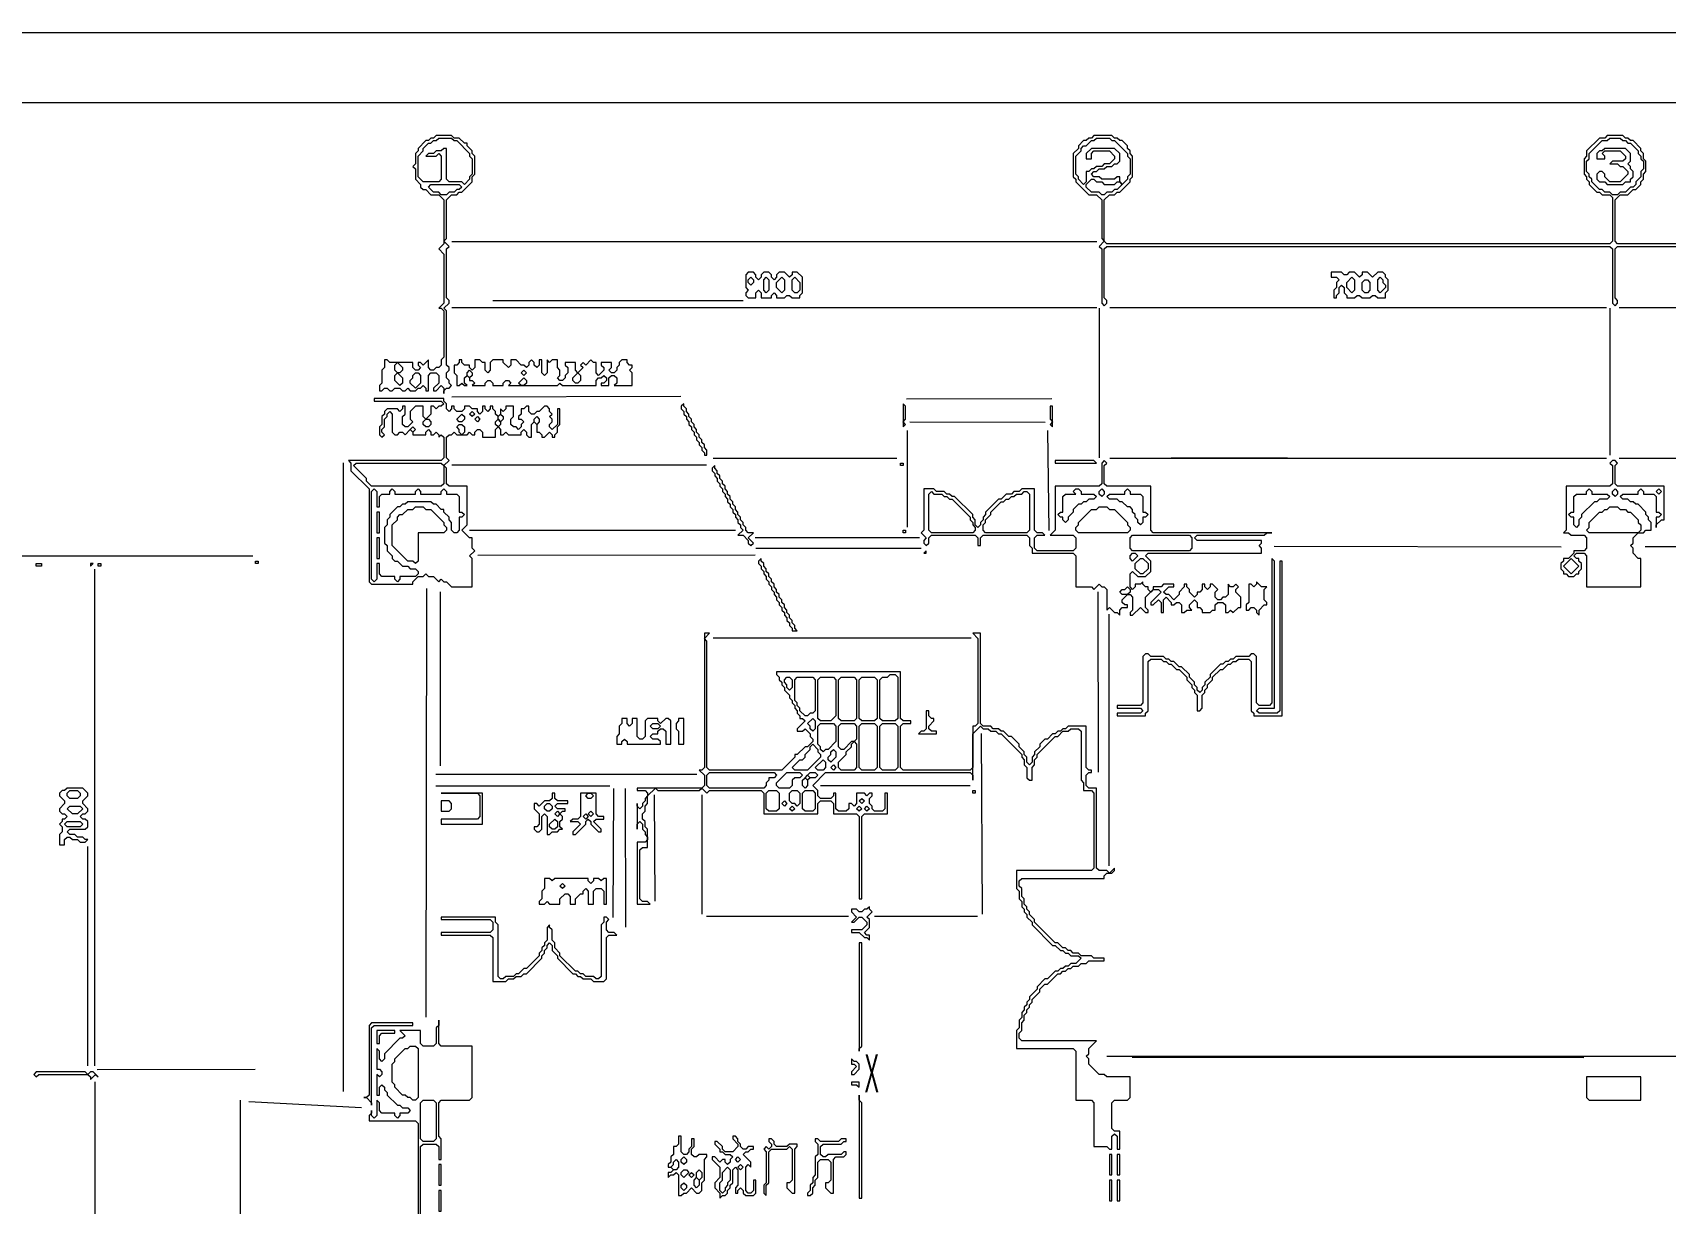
# Model space of a CAD drawing. Extents: x 67 to 3049, y 50 to 1736.
# Drawn here: x 456 to 1088, y 1282 to 1736 of the extents above; entities that cross this region are included whole.
import ezdxf

# ---------------------------------------------------------------- set-up
doc = ezdxf.new("R2010")
doc.units = 0
for name, color, linetype, lineweight in [('OCR_TEXT', 6, 'Continuous', 0), ('TEXT_FALLBACK_OUTLINE', 2, 'Continuous', 0), ('TRACE_CURVE', 6, 'Continuous', 0), ('TRACE_STRAIGHT', 5, 'Continuous', 0), ('TRACE_TEXT_SYMBOL', 6, 'Continuous', 0)]:
    doc.layers.add(name, color=color, linetype=linetype, lineweight=lineweight)
doc.styles.add('wqy-unicode', font='wqy-unicode.lff')

msp = doc.modelspace()

# ---------------------------------------------------------------- linework, layer by layer
at = {"layer": 'TEXT_FALLBACK_OUTLINE', "color": 2}
for points in [[(733, 1643), (732, 1642), (732, 1637), (733, 1636), (732, 1635), (732, 1634), (733, 1633), (736, 1633), (736, 1635), (737, 1636), (738, 1635), (738, 1633), (742, 1633), (742, 1634), (743, 1635), (744, 1634), (744, 1633), (747, 1633), (748, 1634), (749, 1634), (750, 1633), (753, 1633), (753, 1634), (754, 1635), (754, 1641), (752, 1643), (750, 1643), (750, 1642), (749, 1641), (747, 1643), (745, 1643), (744, 1642), (744, 1641), (743, 1640), (742, 1641), (742, 1642), (741, 1643), (739, 1643), (738, 1642), (738, 1641), (737, 1640), (736, 1641), (736, 1642), (735, 1643)], [(733, 1640), (734, 1641), (735, 1640), (735, 1639), (734, 1638), (733, 1639)], [(739, 1640), (740, 1641), (741, 1640), (741, 1636), (740, 1635), (739, 1636)], [(746, 1641), (747, 1640), (747, 1636), (746, 1635), (744, 1637), (744, 1639)], [(750, 1640), (751, 1641), (753, 1639), (753, 1636), (752, 1635), (751, 1635), (750, 1636)], [(959, 1643), (959, 1641), (961, 1641), (962, 1640), (961, 1639), (961, 1637), (960, 1636), (960, 1633), (961, 1633), (961, 1634), (962, 1635), (962, 1637), (963, 1638), (964, 1637), (964, 1635), (965, 1634), (965, 1633), (968, 1633), (969, 1634), (970, 1634), (971, 1633), (974, 1633), (975, 1634), (976, 1634), (977, 1633), (980, 1633), (980, 1635), (981, 1636), (981, 1640), (980, 1641), (980, 1642), (979, 1643), (977, 1643), (975, 1641), (973, 1643), (971, 1643), (971, 1642), (970, 1641), (968, 1643), (966, 1643), (965, 1642), (964, 1642), (963, 1643)], [(967, 1641), (968, 1640), (968, 1636), (967, 1635), (965, 1637), (965, 1639)], [(971, 1639), (972, 1640), (973, 1640), (974, 1639), (974, 1636), (973, 1635), (972, 1635), (971, 1636)], [(977, 1640), (978, 1641), (979, 1640), (979, 1639), (980, 1638), (980, 1637), (978, 1635), (977, 1636)], [(624, 1604), (625, 1605), (626, 1604), (626, 1603), (625, 1602), (624, 1603)], [(646, 1602), (647, 1601), (647, 1600), (646, 1599), (645, 1599), (644, 1600)], [(645, 1604), (646, 1605), (647, 1604), (646, 1603)], [(667, 1604), (668, 1603), (668, 1601), (667, 1600), (666, 1600), (665, 1601), (665, 1602)], [(930, 1523), (930, 1522), (929, 1521), (928, 1522), (927, 1522), (927, 1515), (926, 1514), (926, 1512), (927, 1512), (928, 1513), (929, 1513), (930, 1512), (930, 1511), (931, 1510), (931, 1512), (933, 1514), (934, 1514), (934, 1515), (933, 1516), (933, 1520), (934, 1521), (932, 1521)], [(684, 1470), (684, 1468), (683, 1467), (683, 1464), (682, 1463), (682, 1460), (684, 1460), (684, 1461), (685, 1462), (686, 1461), (686, 1460), (699, 1460), (699, 1461), (698, 1462), (696, 1462), (695, 1463), (696, 1464), (698, 1464), (698, 1465), (699, 1466), (700, 1466), (701, 1465), (701, 1460), (703, 1460), (703, 1469), (702, 1470), (701, 1470), (699, 1468), (698, 1469), (698, 1470), (694, 1470), (693, 1469), (693, 1463), (692, 1462), (691, 1462), (690, 1463), (690, 1470), (688, 1470), (688, 1468), (687, 1467), (686, 1468), (686, 1470)], [(706, 1470), (706, 1469), (705, 1468), (705, 1466), (706, 1465), (706, 1460), (708, 1460), (708, 1470)], [(695, 1467), (696, 1468), (698, 1468), (699, 1467), (698, 1466), (696, 1466)], [(469, 1443), (468, 1442), (467, 1442), (466, 1441), (466, 1440), (468, 1438), (468, 1437), (466, 1435), (466, 1434), (467, 1433), (468, 1433), (469, 1432), (468, 1431), (467, 1431), (467, 1430), (466, 1429), (467, 1428), (467, 1426), (466, 1425), (466, 1421), (468, 1421), (468, 1423), (469, 1424), (470, 1424), (471, 1423), (473, 1423), (474, 1422), (476, 1422), (477, 1423), (476, 1423), (475, 1424), (473, 1424), (472, 1425), (470, 1425), (469, 1426), (470, 1427), (476, 1427), (477, 1428), (477, 1430), (476, 1431), (475, 1431), (474, 1432), (475, 1433), (476, 1433), (477, 1434), (477, 1435), (475, 1437), (475, 1438), (477, 1440), (477, 1441), (475, 1443)], [(469, 1441), (470, 1442), (473, 1442), (474, 1441), (474, 1440), (473, 1439), (470, 1439), (469, 1440)], [(657, 1441), (657, 1439), (656, 1438), (654, 1438), (652, 1436), (651, 1437), (650, 1437), (650, 1435), (652, 1433), (652, 1429), (651, 1428), (650, 1428), (650, 1427), (651, 1426), (652, 1426), (653, 1427), (653, 1432), (654, 1433), (655, 1432), (655, 1425), (656, 1425), (657, 1426), (659, 1426), (660, 1427), (661, 1427), (660, 1428), (660, 1430), (661, 1431), (661, 1432), (660, 1433), (661, 1434), (662, 1434), (662, 1435), (659, 1435), (658, 1436), (659, 1437), (663, 1437), (663, 1438), (659, 1438), (658, 1439), (658, 1441)], [(654, 1436), (655, 1437), (656, 1437), (657, 1436), (657, 1435), (656, 1434), (655, 1434), (654, 1435)], [(668, 1441), (668, 1432), (667, 1431), (665, 1431), (664, 1430), (667, 1430), (668, 1429), (665, 1426), (665, 1425), (666, 1425), (670, 1429), (670, 1430), (671, 1431), (672, 1430), (672, 1429), (675, 1426), (676, 1426), (676, 1427), (673, 1430), (674, 1431), (677, 1431), (677, 1432), (675, 1432), (674, 1433), (674, 1441)], [(670, 1440), (671, 1441), (672, 1441), (673, 1440), (672, 1439), (671, 1439)], [(469, 1435), (470, 1436), (474, 1436), (475, 1435), (473, 1433), (471, 1433)], [(658, 1431), (659, 1430), (659, 1428), (658, 1427), (657, 1427), (656, 1428), (656, 1429)], [(658, 1433), (659, 1434), (660, 1433), (659, 1432)], [(669, 1432), (670, 1433), (671, 1432), (670, 1431)], [(671, 1433), (672, 1434), (673, 1433), (672, 1432)], [(468, 1429), (469, 1430), (474, 1430), (475, 1429), (474, 1428), (469, 1428)], [(654, 1408), (654, 1404), (653, 1403), (653, 1400), (652, 1399), (652, 1398), (654, 1398), (655, 1399), (656, 1398), (660, 1398), (660, 1400), (662, 1402), (663, 1402), (664, 1401), (664, 1398), (666, 1398), (666, 1400), (668, 1402), (669, 1402), (669, 1403), (670, 1404), (671, 1403), (671, 1398), (673, 1398), (673, 1403), (674, 1404), (676, 1404), (677, 1403), (677, 1398), (678, 1398), (678, 1408), (677, 1408), (676, 1407), (675, 1408), (673, 1408), (673, 1407), (672, 1406), (671, 1407), (671, 1408), (658, 1408), (657, 1407), (656, 1408)], [(660, 1405), (661, 1406), (662, 1405), (661, 1404)], [(776, 1324), (776, 1284), (777, 1284), (777, 1321), (776, 1322)], [(706, 1308), (706, 1305), (705, 1304), (704, 1304), (704, 1301), (703, 1300), (703, 1298), (702, 1297), (702, 1296), (703, 1296), (704, 1295), (703, 1294), (702, 1294), (702, 1292), (703, 1293), (704, 1293), (705, 1294), (706, 1293), (706, 1285), (707, 1285), (708, 1286), (709, 1286), (711, 1288), (713, 1286), (714, 1286), (715, 1287), (715, 1290), (716, 1291), (716, 1299), (717, 1300), (717, 1301), (714, 1301), (713, 1300), (712, 1300), (711, 1301), (711, 1303), (712, 1304), (712, 1307), (711, 1307), (711, 1304), (710, 1303), (710, 1302), (709, 1301), (708, 1301), (707, 1302), (707, 1308)], [(741, 1307), (741, 1306), (742, 1305), (742, 1304), (741, 1303), (740, 1304), (739, 1303), (740, 1302), (740, 1290), (739, 1289), (739, 1286), (740, 1285), (740, 1289), (741, 1290), (741, 1302), (742, 1303), (748, 1303), (749, 1304), (750, 1303), (750, 1291), (749, 1290), (748, 1290), (748, 1288), (750, 1286), (751, 1286), (751, 1303), (752, 1304), (752, 1305), (749, 1305), (748, 1304), (744, 1304), (743, 1305), (743, 1306), (742, 1307)], [(759, 1307), (759, 1306), (760, 1305), (760, 1301), (759, 1300), (759, 1293), (758, 1292), (758, 1290), (757, 1289), (757, 1287), (756, 1286), (756, 1285), (757, 1285), (758, 1286), (758, 1288), (759, 1289), (759, 1291), (760, 1292), (760, 1298), (761, 1299), (764, 1299), (765, 1298), (765, 1291), (764, 1290), (763, 1290), (763, 1288), (765, 1286), (766, 1286), (766, 1299), (767, 1300), (770, 1300), (771, 1301), (771, 1302), (770, 1302), (769, 1301), (764, 1301), (763, 1300), (762, 1300), (761, 1301), (761, 1304), (762, 1305), (769, 1305), (770, 1306), (771, 1306), (771, 1307), (769, 1307), (768, 1306), (761, 1306), (760, 1307)], [(704, 1298), (705, 1299), (706, 1298), (706, 1296), (705, 1295), (704, 1295), (703, 1296), (704, 1297)], [(707, 1299), (708, 1300), (709, 1299), (709, 1298), (708, 1297), (707, 1298)], [(728, 1299), (729, 1300), (730, 1299), (729, 1298)], [(707, 1294), (708, 1295), (709, 1295), (710, 1294), (708, 1292), (707, 1293)], [(710, 1293), (711, 1294), (712, 1293), (711, 1292)], [(712, 1291), (713, 1292), (714, 1291), (714, 1289), (713, 1288), (712, 1289)], [(713, 1294), (714, 1295), (715, 1294), (715, 1292), (714, 1291), (713, 1292)], [(725, 1296), (726, 1295), (726, 1291), (725, 1290), (725, 1289), (724, 1288), (724, 1287), (723, 1286), (722, 1287), (722, 1290), (723, 1291), (723, 1294)], [(729, 1296), (730, 1297), (731, 1296), (730, 1295)], [(707, 1289), (708, 1290), (709, 1289), (709, 1288), (708, 1287), (707, 1288)]]:
    msp.add_lwpolyline(points, close=True, dxfattribs=at)
for points in [[(621, 1609), (621, 1608), (620, 1607), (619, 1607), (619, 1604), (620, 1603), (620, 1599), (621, 1599), (622, 1600), (623, 1599), (624, 1599), (623, 1600), (623, 1602), (624, 1603), (625, 1602), (625, 1601), (626, 1601), (627, 1600), (626, 1599), (631, 1599), (631, 1600), (632, 1601), (633, 1601), (634, 1600), (634, 1599), (638, 1599), (638, 1600), (639, 1601), (640, 1601), (641, 1600), (640, 1599), (659, 1599), (660, 1600), (661, 1599), (674, 1599), (674, 1601), (675, 1602), (676, 1602), (677, 1603), (678, 1602), (678, 1601), (677, 1600), (676, 1600), (676, 1599), (679, 1599), (679, 1602), (680, 1603), (681, 1603), (682, 1602), (682, 1600), (681, 1599), (688, 1599), (688, 1604), (687, 1605), (688, 1606), (688, 1607), (687, 1607), (686, 1608), (686, 1609), (684, 1609), (683, 1608), (683, 1607), (682, 1606), (682, 1605)], [(631, 1605), (631, 1608), (630, 1608), (629, 1609), (627, 1609), (627, 1606), (626, 1605), (625, 1606), (625, 1607), (623, 1607), (622, 1608), (622, 1609), (621, 1609)], [(682, 1605), (681, 1604), (680, 1604), (679, 1605), (680, 1606), (680, 1608), (676, 1608), (676, 1607), (677, 1606), (677, 1605), (675, 1603), (674, 1604), (674, 1608), (673, 1608), (672, 1609), (670, 1607), (669, 1608), (668, 1607), (669, 1606), (667, 1604), (666, 1605), (666, 1608), (662, 1608), (662, 1607), (663, 1606), (663, 1604), (662, 1603), (662, 1602), (661, 1601), (660, 1601), (659, 1602), (660, 1603), (660, 1605), (659, 1606), (659, 1609), (657, 1609), (656, 1608), (655, 1609), (655, 1604), (654, 1603), (653, 1604), (653, 1609), (652, 1609), (652, 1607), (651, 1606), (650, 1607), (650, 1608), (649, 1609), (648, 1608), (648, 1607), (647, 1606), (646, 1607), (645, 1607), (643, 1609), (641, 1609), (641, 1607), (640, 1606), (638, 1608), (638, 1609), (634, 1609), (633, 1608), (633, 1605), (632, 1604), (631, 1605)], [(727, 1308), (727, 1307), (729, 1305), (729, 1304), (727, 1302), (724, 1302), (723, 1303), (723, 1304), (721, 1306), (720, 1306), (720, 1305), (722, 1303), (722, 1302), (723, 1302), (724, 1301), (726, 1301), (727, 1300), (726, 1299), (726, 1298), (725, 1297), (724, 1298), (724, 1299), (723, 1299), (722, 1298), (720, 1300), (719, 1300), (719, 1299), (722, 1296), (722, 1292), (720, 1290), (720, 1288), (722, 1286), (722, 1284), (723, 1285), (724, 1285), (725, 1286), (725, 1287), (726, 1288), (726, 1289), (727, 1290), (727, 1295), (728, 1296), (729, 1295), (729, 1289), (728, 1288), (728, 1286), (729, 1286), (729, 1287), (730, 1288), (731, 1287), (731, 1286), (732, 1285), (735, 1285), (736, 1286), (736, 1291), (735, 1291), (735, 1287), (734, 1286), (733, 1286), (732, 1287), (732, 1296), (733, 1297), (734, 1296), (734, 1298)], [(734, 1298), (731, 1301), (732, 1302), (733, 1302), (734, 1303), (735, 1303), (735, 1304), (733, 1304), (732, 1303), (731, 1303), (730, 1304), (730, 1305), (729, 1306), (729, 1307), (728, 1308), (727, 1308)]]:
    msp.add_lwpolyline(points, dxfattribs=at)
at = {"layer": 'TRACE_CURVE', "color": 6}
for points in [[(612, 1696), (611, 1695), (610, 1695), (609, 1694), (608, 1694), (605, 1691), (605, 1690), (604, 1689), (604, 1685), (603, 1684), (604, 1683), (604, 1679), (606, 1677), (606, 1676), (607, 1675), (608, 1675), (610, 1673), (613, 1673), (615, 1671), (615, 1654), (613, 1652), (615, 1650), (615, 1631), (613, 1629), (614, 1629), (615, 1628), (615, 1610), (614, 1609), (614, 1607), (613, 1606), (612, 1606), (611, 1605), (610, 1605), (609, 1606), (609, 1609), (607, 1607), (606, 1608), (605, 1608), (605, 1607), (606, 1606), (605, 1605), (604, 1605), (603, 1606), (603, 1608), (594, 1608), (593, 1609), (592, 1609), (592, 1606), (591, 1605), (591, 1600), (590, 1599), (590, 1597), (591, 1597), (592, 1598), (593, 1598), (594, 1597), (595, 1597), (596, 1598), (598, 1598), (599, 1597), (600, 1597), (601, 1598), (602, 1597), (604, 1597)], [(604, 1597), (605, 1598), (606, 1598), (607, 1599), (608, 1598), (608, 1597), (609, 1597), (609, 1603), (610, 1604), (612, 1604), (613, 1603), (613, 1600), (611, 1598), (611, 1597), (612, 1597), (614, 1599), (615, 1598), (615, 1596), (615, 1597), (616, 1598), (617, 1598), (618, 1599), (617, 1600), (617, 1601), (616, 1602), (616, 1604), (617, 1605), (617, 1606), (616, 1607), (616, 1628), (615, 1629), (617, 1631), (617, 1632), (616, 1633), (616, 1652), (617, 1653), (615, 1655), (616, 1656), (616, 1671), (618, 1673), (620, 1673), (621, 1674), (622, 1674), (626, 1678), (626, 1680), (627, 1681), (627, 1688), (626, 1689), (626, 1690), (624, 1692), (624, 1693), (623, 1693), (621, 1695), (619, 1695), (618, 1696), (612, 1696)], [(716, 1503), (716, 1451), (715, 1450), (714, 1450), (716, 1448), (716, 1444), (715, 1443), (690, 1443), (690, 1442), (693, 1442), (694, 1441), (694, 1440), (693, 1439), (693, 1438), (692, 1437), (692, 1436), (691, 1435), (690, 1436), (690, 1437), (690, 1427), (690, 1429), (691, 1430), (692, 1429), (692, 1427), (693, 1426), (693, 1425), (694, 1424), (694, 1423), (693, 1422), (690, 1422), (690, 1398), (695, 1398), (694, 1399), (692, 1399), (691, 1400), (691, 1419), (692, 1420), (694, 1420), (694, 1427), (693, 1428), (693, 1430), (692, 1431), (692, 1433), (693, 1434), (693, 1436), (694, 1437), (694, 1440), (697, 1443), (698, 1442), (714, 1442), (715, 1443), (717, 1441), (718, 1442), (738, 1442), (739, 1441), (739, 1433), (760, 1433), (760, 1437), (761, 1438), (765, 1438), (766, 1437), (766, 1433), (775, 1433), (776, 1432)], [(830, 1466), (828, 1466), (827, 1467), (824, 1467), (823, 1468), (823, 1503), (820, 1503), (822, 1501), (822, 1468), (821, 1467), (820, 1467), (820, 1451), (819, 1450), (793, 1450), (792, 1451), (792, 1467), (793, 1468), (796, 1468), (796, 1469), (793, 1469), (792, 1470), (792, 1488), (744, 1488), (744, 1487), (745, 1486), (745, 1485), (746, 1484), (746, 1483), (747, 1482), (747, 1481), (749, 1479), (749, 1478), (750, 1477), (750, 1476), (751, 1475), (751, 1474), (752, 1473), (752, 1472), (753, 1471), (753, 1470), (754, 1470), (755, 1469), (752, 1466), (752, 1465), (754, 1465), (755, 1466), (757, 1464), (757, 1463), (758, 1462), (758, 1461), (756, 1459), (755, 1459), (752, 1456), (751, 1456), (751, 1455), (746, 1450), (718, 1450), (717, 1451), (717, 1500), (716, 1501), (718, 1503), (716, 1503)], [(776, 1432), (776, 1400), (777, 1400), (777, 1432), (778, 1433), (787, 1433), (787, 1441), (786, 1441), (786, 1435), (785, 1434), (782, 1434), (781, 1435), (781, 1436), (780, 1437), (780, 1439), (781, 1440), (781, 1441), (780, 1441), (779, 1440), (778, 1441), (775, 1441), (775, 1437), (774, 1436), (773, 1437), (772, 1437), (772, 1435), (771, 1434), (768, 1434), (767, 1435), (767, 1441), (766, 1441), (766, 1440), (765, 1439), (761, 1439), (760, 1440), (760, 1442), (758, 1444), (763, 1449), (819, 1449), (820, 1448), (820, 1446), (820, 1464), (823, 1467), (824, 1466), (826, 1466), (827, 1465), (829, 1465), (830, 1464), (831, 1464), (839, 1456), (839, 1455), (840, 1454), (840, 1452), (841, 1451), (841, 1447), (842, 1446), (843, 1446), (843, 1451), (844, 1452), (844, 1454), (845, 1455), (845, 1456), (852, 1463), (853, 1463)], [(856, 1381), (855, 1381), (853, 1383), (852, 1383), (844, 1391), (844, 1392), (842, 1394), (842, 1395), (841, 1396), (841, 1397), (840, 1398), (840, 1400), (839, 1401), (839, 1404), (838, 1405), (838, 1407), (839, 1408), (871, 1408), (871, 1409), (872, 1410), (874, 1410), (875, 1411), (875, 1412), (873, 1410), (872, 1411), (869, 1411), (868, 1412), (868, 1443), (865, 1443), (864, 1444), (864, 1448), (865, 1449), (866, 1449), (866, 1450), (865, 1450), (864, 1451), (864, 1467), (857, 1467), (856, 1466), (855, 1466), (854, 1465), (853, 1465), (852, 1464), (851, 1464), (849, 1462), (848, 1462), (846, 1460), (846, 1459), (844, 1457), (844, 1456), (843, 1455), (843, 1453), (842, 1452), (841, 1453), (841, 1455), (840, 1456), (840, 1457), (838, 1459), (838, 1460), (835, 1463), (834, 1463), (832, 1465), (831, 1465), (830, 1466)], [(853, 1463), (855, 1465), (857, 1465), (858, 1466), (861, 1466), (862, 1465), (862, 1446), (863, 1445), (863, 1442), (866, 1442), (867, 1441), (867, 1412), (866, 1411), (837, 1411), (837, 1404), (838, 1403), (838, 1400), (839, 1399), (839, 1397), (840, 1396), (840, 1395), (841, 1394), (841, 1393), (843, 1391), (843, 1390), (851, 1382), (852, 1382), (854, 1380), (855, 1380), (856, 1379), (857, 1379), (858, 1378), (861, 1378), (862, 1377), (860, 1375), (858, 1375), (857, 1374), (856, 1374), (855, 1373), (854, 1373), (853, 1372), (852, 1372), (849, 1369), (848, 1369), (845, 1366), (845, 1365), (842, 1362), (842, 1361), (841, 1360), (841, 1359), (840, 1358), (840, 1357), (839, 1356), (839, 1354), (838, 1353), (838, 1350), (837, 1349), (837, 1342), (859, 1342), (860, 1341), (860, 1322), (866, 1322), (867, 1321), (867, 1304)], [(867, 1304), (872, 1304), (873, 1303), (874, 1303), (874, 1308), (875, 1309), (876, 1308), (876, 1303), (877, 1303), (877, 1310), (875, 1310), (874, 1311), (874, 1321), (875, 1322), (880, 1322), (881, 1323), (881, 1331), (872, 1331), (871, 1332), (869, 1332), (865, 1336), (865, 1338), (864, 1339), (865, 1340), (865, 1342), (868, 1345), (839, 1345), (838, 1346), (838, 1348), (839, 1349), (839, 1352), (840, 1353), (840, 1355), (841, 1356), (841, 1357), (842, 1358), (842, 1359), (843, 1360), (843, 1361), (846, 1364), (846, 1365), (848, 1367), (849, 1367), (853, 1371), (854, 1371), (855, 1372), (856, 1372), (857, 1373), (858, 1373), (859, 1374), (861, 1374), (862, 1375), (864, 1375), (865, 1376), (871, 1376), (871, 1377), (867, 1377), (866, 1378), (862, 1378), (861, 1379), (859, 1379), (858, 1380), (857, 1380), (856, 1381)], [(613, 1353), (613, 1351), (612, 1350), (612, 1344), (611, 1343), (607, 1343), (606, 1344), (606, 1349), (598, 1349), (600, 1347), (599, 1346), (598, 1346), (592, 1340), (592, 1338), (591, 1337), (590, 1338), (590, 1341), (589, 1342), (589, 1334), (590, 1334), (591, 1333), (591, 1332), (590, 1331), (589, 1332), (589, 1324), (590, 1324), (590, 1327), (591, 1328), (592, 1327), (592, 1326), (593, 1325), (593, 1324), (597, 1320), (598, 1320), (599, 1319), (601, 1319), (602, 1318), (601, 1317), (598, 1317), (598, 1316), (597, 1315), (596, 1316), (596, 1317), (591, 1317), (590, 1318), (590, 1321), (589, 1322), (589, 1316), (588, 1315), (587, 1316), (587, 1318), (587, 1317), (586, 1316), (586, 1314), (604, 1314), (605, 1313), (605, 1154)], [(606, 1163), (606, 1304), (607, 1305), (612, 1305), (613, 1304), (613, 1299), (614, 1299), (614, 1307), (613, 1308), (613, 1321), (614, 1322), (625, 1322), (626, 1323), (626, 1343), (614, 1343), (613, 1344), (613, 1353)]]:
    msp.add_lwpolyline(points, dxfattribs=at)
for points in [[(612, 1694), (613, 1695), (618, 1695), (619, 1694), (620, 1694), (625, 1689), (625, 1688), (626, 1687), (626, 1681), (625, 1680), (625, 1679), (623, 1677), (622, 1678), (617, 1678), (616, 1679), (616, 1691), (615, 1691), (614, 1690), (612, 1690), (611, 1689), (609, 1689), (608, 1688), (612, 1688), (613, 1689), (614, 1688), (614, 1679), (613, 1678), (607, 1678), (605, 1680), (605, 1688), (607, 1690), (607, 1691), (609, 1693), (610, 1693), (611, 1694)], [(609, 1676), (610, 1677), (621, 1677), (622, 1676), (621, 1675), (620, 1675), (619, 1674), (617, 1674), (616, 1673), (614, 1673), (613, 1674), (611, 1674)], [(596, 1607), (597, 1608), (599, 1606), (599, 1605), (598, 1604), (597, 1604), (596, 1605)], [(596, 1603), (597, 1604), (599, 1602), (599, 1600), (598, 1599), (596, 1601)], [(603, 1603), (604, 1604), (605, 1604), (606, 1603), (606, 1600), (604, 1598), (602, 1600), (602, 1601), (603, 1602)], [(747, 1485), (748, 1486), (749, 1486), (750, 1485), (750, 1482), (749, 1481), (748, 1482), (748, 1483), (747, 1484)], [(751, 1485), (752, 1486), (758, 1486), (759, 1485), (759, 1473), (758, 1472), (757, 1472), (756, 1471), (755, 1471), (753, 1473), (753, 1474), (752, 1475), (752, 1476), (751, 1477)], [(760, 1485), (761, 1486), (766, 1486), (767, 1485), (767, 1471), (765, 1469), (761, 1469), (760, 1470)], [(768, 1485), (769, 1486), (774, 1486), (775, 1485), (775, 1470), (774, 1469), (769, 1469), (768, 1470)], [(776, 1485), (777, 1486), (782, 1486), (783, 1485), (783, 1470), (782, 1469), (777, 1469), (776, 1470)], [(787, 1486), (788, 1487), (790, 1487), (791, 1486), (791, 1470), (790, 1469), (785, 1469), (784, 1470), (784, 1485), (785, 1486)], [(758, 1470), (759, 1469), (759, 1466), (758, 1465), (757, 1466), (757, 1467), (756, 1468)], [(760, 1467), (761, 1468), (766, 1468), (767, 1467), (767, 1461), (764, 1458), (763, 1458), (762, 1457), (761, 1458), (761, 1459), (760, 1460)], [(768, 1467), (769, 1468), (774, 1468), (775, 1467), (775, 1462), (774, 1461), (773, 1461), (770, 1458), (769, 1458), (768, 1459)], [(776, 1467), (777, 1468), (782, 1468), (783, 1467), (783, 1451), (782, 1450), (777, 1450), (776, 1451)], [(784, 1467), (785, 1468), (790, 1468), (791, 1467), (791, 1451), (790, 1450), (785, 1450), (784, 1451)], [(757, 1459), (758, 1460), (760, 1458), (760, 1457), (761, 1456), (761, 1455), (756, 1450), (751, 1450), (750, 1451), (753, 1454), (754, 1454), (755, 1455), (755, 1456), (757, 1458)], [(765, 1457), (766, 1458), (767, 1457), (767, 1455), (765, 1453), (764, 1454), (764, 1455), (765, 1456)], [(773, 1460), (774, 1461), (775, 1460), (775, 1451), (774, 1450), (769, 1450), (768, 1451), (768, 1453), (771, 1456), (771, 1457), (773, 1459)], [(762, 1454), (763, 1453), (763, 1451), (762, 1450), (760, 1450), (759, 1451)], [(765, 1451), (766, 1452), (767, 1451), (766, 1450)], [(717, 1448), (718, 1449), (743, 1449), (744, 1448), (743, 1447), (741, 1447), (741, 1446), (740, 1445), (740, 1444), (739, 1443), (718, 1443), (717, 1444)], [(748, 1449), (753, 1449), (754, 1448), (753, 1447), (751, 1447), (750, 1446), (750, 1444), (749, 1443), (745, 1443), (744, 1444), (744, 1445)], [(754, 1446), (755, 1447), (756, 1446), (756, 1444), (755, 1443), (754, 1444)], [(755, 1447), (756, 1448), (757, 1447), (756, 1446)], [(756, 1448), (757, 1449), (759, 1449), (760, 1448), (759, 1447), (757, 1447)], [(740, 1441), (741, 1442), (744, 1442), (745, 1441), (745, 1435), (744, 1434), (741, 1434), (740, 1435)], [(746, 1437), (747, 1438), (748, 1437), (747, 1436)], [(749, 1441), (750, 1442), (752, 1442), (753, 1441), (753, 1437), (752, 1436), (751, 1437), (750, 1437), (749, 1438)], [(754, 1441), (755, 1442), (758, 1442), (759, 1441), (759, 1435), (758, 1434), (755, 1434), (754, 1435)], [(776, 1438), (777, 1439), (778, 1438), (777, 1437)], [(749, 1435), (750, 1436), (751, 1435), (750, 1434)], [(775, 1435), (776, 1436), (777, 1435), (776, 1434)], [(778, 1435), (779, 1436), (780, 1435), (779, 1434)], [(601, 1342), (602, 1343), (604, 1343), (605, 1342), (605, 1323), (604, 1322), (603, 1322), (602, 1323), (601, 1323), (600, 1324), (599, 1324), (596, 1327), (596, 1328), (595, 1329), (595, 1336), (596, 1337), (596, 1338), (600, 1342)], [(606, 1321), (607, 1322), (611, 1322), (612, 1321), (612, 1307), (611, 1306), (607, 1306), (606, 1307)]]:
    msp.add_lwpolyline(points, close=True, dxfattribs=at)
at = {"layer": 'TRACE_STRAIGHT', "color": 5}
for p, q in [((68.125, 1735.857), (3046.875, 1735.856)), ((138.125, 1708.734), (3020.625, 1708.734)), ((618.125, 1654.914), (868.125, 1654.904)), ((618.125, 1629.297), (868.125, 1629.285)), ((634, 1632), (731, 1632)), ((869, 1629), (869, 1571)), ((873.125, 1629.296), (1065.625, 1629.291)), ((1067, 1629), (1067, 1572)), ((1070.625, 1629.3), (1266.875, 1629.27)), ((618.124, 1594.625), (706.88, 1594.866)), ((794.374, 1593.938), (850.626, 1593.975)), ((795.625, 1584.918), (848.125, 1584.884)), ((794.692, 1544.125), (794.693, 1581.625)), ((848.94, 1581.619), (849.491, 1542.859)), ((719.375, 1570.833), (790.625, 1570.869)), ((873.125, 1570.857), (1065.625, 1570.857)), ((897, 1571), (942, 1571)), ((1070.625, 1570.849), (1264.375, 1570.86)), ((576.078, 1325.375), (576.106, 1569.125)), ((618.125, 1568.343), (716.875, 1568.34)), ((625, 1543), (728, 1543)), ((735.625, 1540.119), (799.375, 1540.135)), ((424, 1533), (541, 1533)), ((628.125, 1533.334), (735.625, 1533.358)), ((736, 1536), (800, 1536)), ((936.877, 1536.727), (1048.129, 1536.527)), ((1080.625, 1536.589), (1254.375, 1536.578)), ((479.701, 1335.375), (479.702, 1527.875)), ((608.133, 1354.12), (608.345, 1520.37)), ((613.586, 1519.125), (613.595, 1451.625)), ((868.502, 1519.126), (868.662, 1449.123)), ((872.863, 1412.875), (872.899, 1510.375)), ((719.375, 1501.3), (819.375, 1501.292)), ((823.293, 1464.134), (823.732, 1394.121)), ((611.875, 1448.339), (713.125, 1448.355)), ((611.876, 1443.809), (679.378, 1443.924)), ((761, 1444), (819, 1444)), ((680.594, 1392.866), (680.944, 1442.882)), ((685.273, 1442.877), (685.37, 1389.125)), ((696.514, 1440.38), (696.753, 1399.117)), ((715.11, 1394.124), (715.182, 1440.376)), ((477.028, 1335.375), (477.051, 1420.375)), ((716.874, 1393.332), (771.876, 1393.374)), ((781.875, 1393.347), (821.875, 1393.348)), ((872, 1339), (1659, 1339)), ((881.875, 1338.617), (1056.875, 1338.607)), ((479.699, 1329.125), (479.701, 1136.625)), ((480.624, 1333.92), (541.877, 1333.989)), ((536, 1322), (536, 1145)), ((539.367, 1321.471), (583.126, 1319.136))]:
    msp.add_line(p, q, dxfattribs=at)
at = {"layer": 'TRACE_TEXT_SYMBOL', "color": 6}
for points in [[(867, 1696), (866, 1695), (865, 1695), (864, 1694), (863, 1694), (861, 1692), (861, 1691), (859, 1689), (859, 1680), (860, 1679), (860, 1678), (865, 1673), (868, 1673), (870, 1671), (870, 1656), (871, 1655), (869, 1653), (870, 1652), (870, 1631), (871, 1630), (872, 1631), (872, 1632), (871, 1633), (871, 1652), (872, 1653), (1067, 1653), (1068, 1652), (1068, 1631), (1069, 1630), (1070, 1631), (1070, 1632), (1069, 1633), (1069, 1652), (1070, 1653), (1266, 1653)], [(1057, 1681), (1058, 1680), (1058, 1679), (1059, 1678), (1059, 1677), (1062, 1674), (1063, 1674), (1064, 1673), (1067, 1673), (1068, 1672), (1068, 1655), (1067, 1654), (872, 1654), (871, 1655), (871, 1671), (873, 1673), (875, 1673), (876, 1674), (877, 1674), (881, 1678), (881, 1679), (882, 1680), (882, 1688), (881, 1689), (881, 1690), (880, 1691), (880, 1692), (878, 1694), (877, 1694), (876, 1695), (875, 1695), (874, 1696), (867, 1696)], [(1266, 1654), (1070, 1654), (1069, 1655), (1069, 1671), (1071, 1673), (1074, 1673), (1076, 1675), (1077, 1675), (1079, 1677), (1079, 1678), (1080, 1679), (1080, 1681), (1081, 1682), (1081, 1686), (1080, 1687), (1080, 1689), (1079, 1690), (1079, 1691), (1076, 1694), (1075, 1694), (1074, 1695), (1073, 1695), (1072, 1696), (1066, 1696), (1065, 1695), (1063, 1695), (1058, 1690), (1058, 1688), (1057, 1687), (1057, 1681)], [(588, 1594), (588, 1593), (614, 1593), (615, 1592), (614, 1591), (613, 1591), (612, 1590), (611, 1591), (610, 1591), (610, 1588), (608, 1586), (607, 1587), (607, 1591), (604, 1591), (602, 1589), (602, 1586), (603, 1585), (601, 1583), (600, 1583), (599, 1584), (599, 1587), (600, 1588), (600, 1591), (599, 1591), (599, 1590), (598, 1589), (597, 1590), (593, 1590), (592, 1589), (592, 1588), (591, 1587), (591, 1584), (590, 1583), (590, 1580), (591, 1579), (592, 1580), (591, 1581), (591, 1582), (592, 1583), (592, 1586), (593, 1587), (593, 1588), (594, 1589), (595, 1588), (595, 1581), (596, 1580), (597, 1580), (598, 1581), (599, 1581), (600, 1580), (602, 1582), (603, 1581), (603, 1580), (608, 1580), (608, 1581), (609, 1582), (610, 1581), (610, 1580), (611, 1580), (612, 1581), (613, 1580), (613, 1579), (614, 1580), (615, 1579)], [(635, 1589), (634, 1590), (634, 1591), (633, 1591), (633, 1590), (632, 1589), (631, 1590), (631, 1591), (630, 1591), (630, 1589), (629, 1588), (628, 1589), (628, 1590), (626, 1590), (625, 1591), (623, 1591), (623, 1590), (622, 1589), (620, 1589), (619, 1590), (619, 1591), (618, 1591), (618, 1590), (617, 1589), (616, 1590), (616, 1592), (615, 1593), (615, 1594), (588, 1594)], [(647, 1580), (648, 1579), (649, 1579), (649, 1584), (650, 1585), (651, 1584), (651, 1581), (652, 1581), (653, 1580), (653, 1579), (654, 1579), (656, 1581), (657, 1580), (657, 1579), (658, 1579), (658, 1580), (659, 1581), (659, 1583), (660, 1584), (660, 1590), (659, 1590), (659, 1584), (657, 1582), (656, 1583), (656, 1584), (657, 1585), (657, 1586), (656, 1587), (657, 1588), (656, 1589), (656, 1590), (655, 1591), (654, 1591), (652, 1589), (651, 1589), (650, 1588), (649, 1588), (648, 1589), (648, 1591), (647, 1591), (646, 1590), (645, 1590), (645, 1588), (644, 1587), (644, 1586), (645, 1586), (646, 1585), (645, 1584), (645, 1583), (644, 1582), (643, 1583), (642, 1583), (641, 1584), (641, 1586), (642, 1587), (642, 1591), (639, 1591), (639, 1590), (638, 1589), (637, 1590), (637, 1588), (636, 1587), (635, 1588), (635, 1589)], [(615, 1579), (615, 1571), (614, 1570), (578, 1570), (579, 1569), (579, 1566), (586, 1559), (586, 1523), (587, 1522), (603, 1522), (603, 1523), (605, 1525), (607, 1525), (608, 1526), (609, 1525), (611, 1525), (613, 1523), (614, 1524), (615, 1523), (616, 1523), (618, 1521), (626, 1521), (626, 1532), (625, 1533), (627, 1535), (626, 1536), (626, 1540), (625, 1540), (622, 1543), (624, 1545), (624, 1560), (617, 1560), (616, 1561), (616, 1567), (615, 1568), (617, 1570), (616, 1571), (616, 1579), (617, 1580), (618, 1580), (619, 1581), (620, 1580), (624, 1580), (625, 1581), (626, 1580), (627, 1580), (627, 1581), (628, 1582), (629, 1582), (630, 1581), (630, 1579), (635, 1579), (635, 1582), (636, 1583), (637, 1582), (637, 1580), (638, 1580), (639, 1581), (640, 1580), (645, 1580), (645, 1581), (646, 1582), (647, 1581), (647, 1580)], [(871, 1570), (870, 1569), (870, 1561), (869, 1560), (852, 1560), (852, 1543), (850, 1541), (859, 1541), (860, 1540), (860, 1536), (859, 1535), (845, 1535), (844, 1536), (844, 1540), (845, 1541), (848, 1541), (847, 1542), (845, 1542), (844, 1543), (844, 1559), (839, 1559), (838, 1558), (836, 1558), (835, 1557), (833, 1557), (831, 1555), (830, 1555), (825, 1550), (825, 1549), (824, 1548), (824, 1547), (823, 1546), (823, 1545), (822, 1544), (821, 1545), (821, 1547), (820, 1548), (820, 1549), (813, 1556), (812, 1556), (811, 1557), (810, 1557), (809, 1558), (806, 1558), (805, 1559), (801, 1559), (801, 1543), (800, 1542), (802, 1540), (801, 1539), (801, 1538), (802, 1537), (803, 1538), (803, 1540), (804, 1541), (821, 1541), (822, 1540), (822, 1537), (823, 1537), (823, 1540), (824, 1541), (841, 1541), (842, 1540), (842, 1537)], [(890, 1520), (889, 1519), (888, 1520), (888, 1521), (887, 1521), (886, 1522), (886, 1523), (885, 1522), (883, 1522), (883, 1521), (882, 1520), (881, 1521), (881, 1526), (882, 1527), (884, 1525), (887, 1525), (889, 1527), (889, 1531), (887, 1533), (888, 1534), (932, 1534), (932, 1536), (931, 1537), (932, 1538), (932, 1539), (907, 1539), (906, 1540), (907, 1541), (933, 1541), (934, 1542), (936, 1542), (890, 1542), (889, 1543), (889, 1560), (872, 1560), (871, 1561), (871, 1568), (872, 1569), (871, 1570)], [(1068, 1570), (1067, 1569), (1068, 1568), (1068, 1561), (1067, 1560), (1050, 1560), (1050, 1543), (1049, 1542), (1051, 1542), (1052, 1541), (1057, 1541), (1058, 1540), (1058, 1536), (1057, 1535), (1053, 1535), (1053, 1534), (1051, 1532), (1049, 1532), (1049, 1531), (1048, 1530), (1048, 1528), (1049, 1527), (1049, 1526), (1050, 1526), (1051, 1525), (1053, 1525), (1054, 1526), (1055, 1526), (1055, 1527), (1056, 1528), (1056, 1530), (1055, 1531), (1055, 1532), (1054, 1532), (1053, 1533), (1054, 1534), (1057, 1534), (1058, 1533), (1058, 1521), (1079, 1521), (1079, 1532), (1078, 1532), (1076, 1534), (1076, 1536), (1075, 1537), (1076, 1538), (1076, 1540), (1078, 1542), (1080, 1542), (1081, 1543), (1083, 1543), (1083, 1546), (1082, 1547), (1082, 1548), (1081, 1549), (1081, 1550), (1078, 1553), (1077, 1553), (1076, 1554), (1075, 1554), (1074, 1555), (1072, 1555), (1071, 1556), (1072, 1557)], [(1072, 1557), (1078, 1557), (1078, 1558), (1079, 1559), (1080, 1558), (1080, 1557), (1084, 1557), (1085, 1556), (1085, 1550), (1086, 1550), (1087, 1549), (1086, 1548), (1085, 1548), (1085, 1544), (1085, 1545), (1087, 1547), (1088, 1547), (1088, 1560), (1070, 1560), (1069, 1561), (1069, 1568), (1070, 1569), (1069, 1570), (1068, 1570)], [(587, 1558), (588, 1559), (589, 1558), (589, 1552), (590, 1552), (590, 1556), (591, 1557), (594, 1557), (594, 1558), (595, 1559), (596, 1558), (596, 1557), (604, 1557), (604, 1558), (605, 1559), (606, 1558), (606, 1557), (614, 1557), (614, 1558), (615, 1559), (616, 1558), (616, 1557), (620, 1557), (621, 1556), (621, 1550), (622, 1550), (623, 1549), (622, 1548), (621, 1548), (621, 1543), (620, 1542), (619, 1542), (618, 1543), (618, 1546), (617, 1547), (617, 1548), (615, 1550), (615, 1551), (614, 1551), (612, 1553), (611, 1553), (610, 1554), (601, 1554), (600, 1553), (599, 1553), (598, 1552), (597, 1552), (594, 1549), (594, 1548), (593, 1547), (593, 1545), (592, 1544), (592, 1538), (593, 1537), (593, 1535), (595, 1533), (595, 1532), (596, 1531), (597, 1531), (599, 1529), (601, 1529), (602, 1528), (604, 1528), (605, 1527)], [(605, 1527), (605, 1526), (604, 1525), (598, 1525), (598, 1524), (597, 1523), (596, 1524), (596, 1525), (591, 1525), (590, 1526), (590, 1530), (589, 1530), (589, 1524), (588, 1523), (587, 1524), (587, 1558)], [(842, 1537), (843, 1536), (843, 1534), (859, 1534), (860, 1533), (860, 1521), (866, 1521), (867, 1520), (869, 1522), (870, 1521), (871, 1521), (872, 1520), (872, 1512), (873, 1513), (875, 1511), (876, 1511), (877, 1510), (877, 1512), (878, 1513), (880, 1513), (880, 1514), (879, 1514), (878, 1515), (878, 1516), (880, 1518), (881, 1518), (882, 1517), (882, 1512), (881, 1511), (881, 1510), (882, 1510), (885, 1513), (887, 1511), (888, 1511), (888, 1512), (887, 1513), (887, 1517), (890, 1520), (892, 1520), (893, 1519), (889, 1515), (889, 1514), (890, 1514), (892, 1516), (893, 1515), (893, 1511), (894, 1511), (894, 1516), (895, 1517), (897, 1515), (897, 1514), (898, 1514), (899, 1515), (900, 1515), (901, 1514), (901, 1511), (902, 1511), (903, 1512), (905, 1512), (904, 1513), (904, 1514), (906, 1516), (907, 1515), (907, 1513)], [(936, 1532), (936, 1476), (935, 1475), (931, 1475), (930, 1476), (930, 1494), (929, 1495), (928, 1495), (927, 1494), (922, 1494), (921, 1493), (920, 1493), (919, 1492), (918, 1492), (917, 1491), (916, 1491), (912, 1487), (912, 1486), (910, 1484), (910, 1483), (909, 1482), (909, 1481), (908, 1480), (907, 1481), (907, 1482), (906, 1483), (906, 1484), (904, 1486), (904, 1487), (901, 1490), (900, 1490), (898, 1492), (897, 1492), (896, 1493), (895, 1493), (894, 1494), (889, 1494), (888, 1495), (887, 1495), (886, 1494), (886, 1476), (885, 1475), (876, 1475), (876, 1474), (885, 1474), (886, 1473), (885, 1472), (876, 1472), (876, 1471), (887, 1471), (887, 1472), (888, 1473), (888, 1492), (889, 1493), (893, 1493), (894, 1492), (895, 1492), (896, 1491), (897, 1491), (899, 1489), (900, 1489), (903, 1486), (903, 1485), (905, 1483)], [(905, 1483), (905, 1482), (906, 1481), (906, 1480), (907, 1479), (907, 1473), (908, 1473), (909, 1474), (909, 1479), (910, 1480), (910, 1481), (911, 1482), (911, 1483), (913, 1485), (913, 1486), (916, 1489), (917, 1489), (919, 1491), (920, 1491), (921, 1492), (922, 1492), (923, 1493), (927, 1493), (928, 1492), (928, 1473), (929, 1472), (929, 1471), (940, 1471), (940, 1531), (939, 1531), (939, 1473), (938, 1472), (931, 1472), (930, 1473), (931, 1474), (937, 1474), (937, 1531), (936, 1532)], [(907, 1513), (908, 1513), (909, 1512), (909, 1511), (912, 1511), (913, 1512), (914, 1512), (914, 1514), (915, 1515), (917, 1515), (918, 1514), (918, 1511), (919, 1511), (920, 1512), (921, 1511), (923, 1513), (924, 1513), (924, 1517), (922, 1519), (922, 1520), (923, 1521), (922, 1522), (921, 1521), (920, 1521), (919, 1522), (919, 1518), (918, 1517), (917, 1517), (916, 1516), (915, 1516), (914, 1517), (914, 1519), (915, 1520), (913, 1522), (912, 1522), (912, 1521), (911, 1520), (910, 1521), (910, 1522), (909, 1522), (909, 1520), (908, 1519), (907, 1519), (907, 1518), (906, 1517), (904, 1519), (904, 1520), (903, 1521), (903, 1522), (902, 1522), (902, 1521), (900, 1519), (900, 1518), (898, 1516), (896, 1518), (895, 1518), (894, 1519), (896, 1521), (898, 1521), (898, 1522), (894, 1522), (893, 1521), (890, 1521), (890, 1520)], [(614, 1393), (614, 1392), (633, 1392), (634, 1391), (634, 1388), (633, 1387), (614, 1387), (614, 1386), (633, 1386), (634, 1385), (634, 1368), (639, 1368), (640, 1369), (642, 1369), (643, 1370), (645, 1370), (646, 1371), (647, 1371), (653, 1377), (653, 1378), (654, 1379), (654, 1380), (655, 1381), (655, 1382), (656, 1383), (657, 1382), (657, 1380), (659, 1378), (659, 1377), (665, 1371), (666, 1371), (667, 1370), (668, 1370), (669, 1369), (672, 1369), (673, 1368), (677, 1368), (678, 1369), (678, 1385), (679, 1386), (682, 1386), (681, 1387), (679, 1387), (678, 1388), (678, 1391), (679, 1392), (678, 1393), (677, 1393), (677, 1391), (676, 1390), (676, 1370), (675, 1369), (674, 1369), (673, 1370), (670, 1370), (669, 1371), (668, 1371), (667, 1372), (666, 1372), (660, 1378), (660, 1379), (658, 1381), (658, 1383), (657, 1384)], [(657, 1384), (657, 1388), (656, 1389), (656, 1390), (655, 1389), (655, 1384), (654, 1383), (654, 1382), (653, 1381), (653, 1380), (652, 1379), (652, 1378), (647, 1373), (646, 1373), (644, 1371), (643, 1371), (642, 1370), (639, 1370), (638, 1369), (637, 1369), (636, 1370), (636, 1390), (635, 1391), (635, 1393), (614, 1393)]]:
    msp.add_lwpolyline(points, dxfattribs=at)
for points in [[(867, 1694), (868, 1695), (873, 1695), (874, 1694), (875, 1694), (880, 1689), (880, 1688), (881, 1687), (881, 1681), (880, 1680), (880, 1679), (878, 1677), (877, 1678), (877, 1680), (876, 1680), (875, 1679), (870, 1679), (869, 1680), (867, 1680), (866, 1681), (867, 1682), (868, 1682), (869, 1683), (871, 1683), (872, 1684), (874, 1684), (875, 1685), (876, 1685), (877, 1686), (877, 1689), (875, 1691), (866, 1691), (864, 1689), (864, 1687), (866, 1687), (866, 1689), (867, 1690), (873, 1690), (875, 1688), (875, 1687), (873, 1685), (871, 1685), (870, 1684), (868, 1684), (867, 1683), (866, 1683), (865, 1682), (864, 1682), (864, 1678), (863, 1677), (861, 1679), (861, 1680), (860, 1681), (860, 1688), (862, 1690), (862, 1691), (863, 1692), (864, 1692), (866, 1694)], [(1066, 1694), (1067, 1695), (1071, 1695), (1072, 1694), (1073, 1694), (1074, 1693), (1075, 1693), (1078, 1690), (1078, 1689), (1079, 1688), (1079, 1687), (1080, 1686), (1080, 1683), (1079, 1682), (1079, 1680), (1077, 1678), (1077, 1677), (1076, 1676), (1075, 1676), (1073, 1674), (1071, 1674), (1070, 1673), (1068, 1673), (1067, 1674), (1065, 1674), (1064, 1675), (1063, 1675), (1060, 1678), (1060, 1679), (1059, 1680), (1059, 1681), (1058, 1682), (1058, 1686), (1059, 1687), (1059, 1689), (1064, 1694)], [(1065, 1691), (1064, 1690), (1063, 1690), (1062, 1689), (1062, 1687), (1065, 1687), (1065, 1688), (1064, 1689), (1065, 1690), (1071, 1690), (1073, 1688), (1073, 1687), (1072, 1686), (1068, 1686), (1067, 1685), (1070, 1685), (1071, 1684), (1072, 1684), (1074, 1682), (1074, 1681), (1071, 1678), (1067, 1678), (1065, 1680), (1065, 1681), (1064, 1682), (1063, 1682), (1062, 1681), (1062, 1679), (1063, 1678), (1065, 1678), (1066, 1677), (1072, 1677), (1073, 1678), (1075, 1678), (1075, 1679), (1076, 1680), (1076, 1682), (1075, 1683), (1075, 1684), (1074, 1685), (1075, 1686), (1075, 1689), (1073, 1691)], [(866, 1679), (867, 1679), (868, 1678), (870, 1678), (871, 1677), (875, 1677), (876, 1678), (877, 1678), (878, 1677), (876, 1675), (875, 1675), (874, 1674), (872, 1674), (871, 1673), (870, 1673), (869, 1674), (866, 1674), (864, 1676), (864, 1677)], [(625, 1588), (626, 1589), (627, 1588), (626, 1587)], [(708, 1592), (707, 1591), (707, 1590), (708, 1589), (708, 1588), (709, 1587), (709, 1586), (710, 1585), (710, 1584), (711, 1583), (711, 1582), (712, 1581), (712, 1580), (713, 1579), (713, 1578), (714, 1577), (714, 1576), (715, 1575), (715, 1574), (716, 1573), (716, 1572), (717, 1572), (717, 1574), (716, 1575), (716, 1576), (715, 1577), (715, 1578), (714, 1579), (714, 1580), (713, 1581), (713, 1582), (712, 1583), (712, 1584), (711, 1585), (711, 1586), (710, 1587), (710, 1588), (709, 1589), (709, 1590), (708, 1591)], [(793, 1592), (793, 1583), (794, 1584), (793, 1585), (794, 1586), (794, 1591)], [(850, 1591), (850, 1586), (851, 1585), (850, 1584), (851, 1583), (851, 1591)], [(602, 1582), (603, 1583), (604, 1582), (603, 1581)], [(607, 1585), (608, 1586), (609, 1586), (610, 1585), (610, 1584), (609, 1583), (608, 1583), (607, 1584)], [(622, 1588), (623, 1587), (623, 1586), (622, 1585), (621, 1585), (620, 1586)], [(620, 1583), (621, 1584), (622, 1584), (623, 1583), (623, 1581), (622, 1580), (621, 1581), (621, 1582)], [(627, 1586), (628, 1587), (629, 1586), (628, 1585)], [(635, 1585), (636, 1586), (637, 1585), (637, 1584), (636, 1583), (635, 1584)], [(636, 1587), (637, 1588), (638, 1587), (638, 1586), (637, 1585), (636, 1586)], [(650, 1586), (651, 1587), (652, 1586), (652, 1585), (651, 1584), (650, 1585)], [(852, 1570), (852, 1569), (868, 1569), (867, 1570)], [(580, 1568), (581, 1569), (614, 1569), (615, 1568), (615, 1561), (614, 1560), (587, 1560), (585, 1562), (585, 1563)], [(720, 1568), (719, 1567), (719, 1566), (720, 1565), (720, 1564), (721, 1563), (721, 1562), (722, 1561), (722, 1560), (723, 1559), (723, 1558), (724, 1557), (724, 1556), (725, 1555), (725, 1554), (726, 1553), (726, 1552), (727, 1551), (727, 1550), (728, 1549), (728, 1548), (729, 1547), (729, 1546), (730, 1545), (730, 1544), (731, 1543), (729, 1541), (731, 1541), (733, 1539), (733, 1538), (734, 1537), (735, 1538), (733, 1540), (735, 1542), (733, 1542), (732, 1543), (732, 1544), (731, 1545), (731, 1546), (730, 1547), (730, 1548), (729, 1549), (729, 1550), (728, 1551), (728, 1552), (727, 1553), (727, 1554), (726, 1555), (726, 1556), (725, 1557), (725, 1558), (724, 1559), (724, 1560), (723, 1561), (723, 1562), (722, 1563), (722, 1564), (721, 1565), (721, 1566), (720, 1567)], [(792, 1569), (793, 1569), (793, 1568), (792, 1568)], [(803, 1557), (804, 1558), (805, 1557), (808, 1557), (809, 1556), (810, 1556), (811, 1555), (812, 1555), (819, 1548), (819, 1547), (820, 1546), (820, 1545), (821, 1544), (821, 1543), (820, 1542), (804, 1542), (803, 1543)], [(839, 1557), (840, 1558), (841, 1558), (842, 1557), (842, 1543), (841, 1542), (825, 1542), (824, 1543), (824, 1545), (825, 1546), (825, 1547), (827, 1549), (827, 1550), (831, 1554), (832, 1554), (833, 1555), (834, 1555), (835, 1556), (836, 1556), (837, 1557)], [(859, 1558), (860, 1559), (861, 1559), (862, 1558), (862, 1557), (867, 1557), (868, 1556), (867, 1555), (865, 1555), (864, 1554), (863, 1554), (862, 1553), (861, 1553), (859, 1551), (859, 1550), (857, 1548), (857, 1547), (856, 1546), (855, 1547), (855, 1548), (854, 1548), (853, 1549), (854, 1550), (855, 1550), (855, 1556), (856, 1557), (860, 1557)], [(869, 1558), (870, 1559), (871, 1558), (871, 1557), (870, 1556), (869, 1557)], [(879, 1558), (880, 1559), (881, 1558), (881, 1557), (885, 1557), (886, 1556), (886, 1550), (887, 1550), (888, 1549), (887, 1548), (886, 1548), (886, 1546), (885, 1545), (884, 1546), (884, 1547), (883, 1548), (883, 1549), (882, 1550), (882, 1551), (881, 1552), (880, 1552), (878, 1554), (877, 1554), (876, 1555), (873, 1555), (872, 1556), (873, 1557), (879, 1557)], [(1058, 1558), (1059, 1559), (1060, 1558), (1060, 1557), (1066, 1557), (1067, 1556), (1066, 1555), (1063, 1555), (1062, 1554), (1061, 1554), (1056, 1549), (1056, 1548), (1055, 1547), (1055, 1545), (1054, 1544), (1053, 1545), (1053, 1548), (1052, 1548), (1051, 1549), (1052, 1550), (1053, 1550), (1053, 1556), (1054, 1557), (1058, 1557)], [(1068, 1558), (1069, 1559), (1070, 1558), (1070, 1557), (1069, 1556), (1068, 1557)], [(1085, 1558), (1086, 1559), (1087, 1558), (1086, 1557)], [(603, 1551), (604, 1552), (607, 1552), (608, 1551), (610, 1551), (615, 1546), (615, 1545), (616, 1544), (616, 1543), (615, 1542), (605, 1542), (605, 1531), (604, 1530), (603, 1531), (601, 1531), (595, 1537), (595, 1545), (597, 1547), (597, 1548), (598, 1549), (599, 1549), (601, 1551)], [(868, 1551), (869, 1552), (872, 1552), (873, 1551), (875, 1551), (880, 1546), (880, 1545), (881, 1544), (881, 1543), (880, 1542), (861, 1542), (860, 1543), (860, 1544), (861, 1545), (861, 1546), (866, 1551)], [(1066, 1551), (1067, 1552), (1070, 1552), (1071, 1551), (1073, 1551), (1074, 1550), (1075, 1550), (1078, 1547), (1078, 1546), (1079, 1545), (1079, 1543), (1078, 1542), (1059, 1542), (1058, 1543), (1059, 1544), (1059, 1546), (1063, 1550), (1064, 1550), (1065, 1551)], [(589, 1550), (589, 1542), (590, 1542), (590, 1550)], [(589, 1540), (589, 1532), (590, 1532), (590, 1540)], [(793, 1543), (794, 1543), (794, 1542), (793, 1542)], [(881, 1540), (882, 1541), (904, 1541), (905, 1540), (905, 1536), (904, 1535), (882, 1535), (881, 1536)], [(738, 1532), (737, 1531), (737, 1530), (738, 1529), (738, 1528), (739, 1527), (739, 1526), (740, 1525), (740, 1524), (741, 1523), (741, 1522), (742, 1521), (742, 1520), (743, 1519), (743, 1518), (744, 1517), (744, 1516), (745, 1515), (745, 1514), (746, 1513), (746, 1512), (747, 1511), (747, 1510), (748, 1509), (748, 1508), (749, 1507), (749, 1506), (750, 1505), (750, 1504), (752, 1504), (751, 1505), (751, 1506), (750, 1507), (750, 1508), (749, 1509), (749, 1510), (748, 1511), (748, 1512), (747, 1513), (747, 1514), (746, 1515), (746, 1516), (745, 1517), (745, 1518), (744, 1519), (744, 1520), (743, 1521), (743, 1522), (742, 1523), (742, 1524), (741, 1525), (741, 1526), (740, 1527), (740, 1528), (739, 1529), (739, 1530), (738, 1531)], [(802, 1535), (801, 1534), (802, 1534)], [(881, 1533), (882, 1534), (883, 1534), (884, 1533), (882, 1531), (881, 1532)], [(885, 1532), (886, 1532), (888, 1530), (888, 1528), (886, 1526), (885, 1526), (883, 1528), (883, 1530)], [(1052, 1532), (1055, 1529), (1052, 1526), (1049, 1529)], [(457, 1530), (459, 1530), (459, 1529), (457, 1529)], [(478, 1530), (478, 1529), (479, 1530)], [(481, 1530), (482, 1530), (482, 1529), (481, 1529)], [(542, 1531), (543, 1531), (543, 1530), (542, 1530)], [(879, 1520), (880, 1521), (881, 1520), (881, 1519), (880, 1518), (878, 1518), (877, 1519), (878, 1520)], [(802, 1473), (802, 1466), (801, 1465), (800, 1465), (799, 1464), (806, 1464), (806, 1465), (804, 1465), (803, 1466), (803, 1467), (805, 1469), (805, 1470), (804, 1470), (803, 1471), (803, 1473)], [(614, 1441), (628, 1441), (629, 1440), (629, 1432), (628, 1431), (614, 1431), (614, 1429), (630, 1429), (630, 1441)], [(614, 1438), (614, 1434), (617, 1434), (618, 1435), (618, 1437), (617, 1438)], [(820, 1442), (821, 1442), (821, 1441), (820, 1441)], [(780, 1397), (779, 1396), (778, 1396), (777, 1395), (776, 1395), (775, 1396), (773, 1396), (773, 1395), (775, 1393), (773, 1391), (774, 1391), (776, 1393), (777, 1393), (779, 1391), (779, 1390), (777, 1388), (773, 1388), (773, 1387), (776, 1387), (778, 1385), (779, 1385), (780, 1384), (780, 1386), (779, 1386), (778, 1387), (780, 1389), (780, 1392), (779, 1393), (781, 1395), (780, 1396)], [(776, 1383), (776, 1341), (776, 1342), (777, 1343), (777, 1383)], [(587, 1352), (586, 1351), (586, 1324), (585, 1323), (584, 1323), (585, 1323), (587, 1321), (587, 1320), (587, 1350), (588, 1351), (603, 1351), (603, 1352)], [(589, 1349), (589, 1344), (590, 1344), (590, 1347), (591, 1348), (596, 1348), (596, 1349)], [(773, 1338), (773, 1336), (774, 1336), (775, 1335), (773, 1333), (773, 1332), (774, 1332), (776, 1334), (776, 1336), (775, 1337), (774, 1337)], [(457, 1333), (456, 1332), (457, 1331), (458, 1332), (477, 1332), (478, 1331), (478, 1330), (480, 1332), (481, 1331), (479, 1333), (478, 1333), (477, 1332), (476, 1333)], [(1058, 1331), (1058, 1323), (1059, 1322), (1079, 1322), (1079, 1331)], [(773, 1329), (773, 1328), (775, 1328), (776, 1327), (776, 1329)], [(873, 1301), (873, 1293), (874, 1293), (874, 1301)], [(876, 1301), (876, 1293), (877, 1293), (877, 1301)], [(613, 1297), (613, 1289), (614, 1289), (614, 1297)], [(613, 1287), (613, 1279), (614, 1279), (614, 1287)], [(873, 1291), (873, 1283), (874, 1283), (874, 1291)], [(876, 1291), (876, 1283), (877, 1283), (877, 1291)]]:
    msp.add_lwpolyline(points, close=True, dxfattribs=at)

# ---------------------------------------------------------------- texts
at = {"layer": 'OCR_TEXT', "color": 6, "style": 'wqy-unicode', "width": 0.422086}
msp.add_text('X', height=14.82, dxfattribs=at).set_placement((778.07, 1324.979))

doc.saveas('drawing.dxf')
